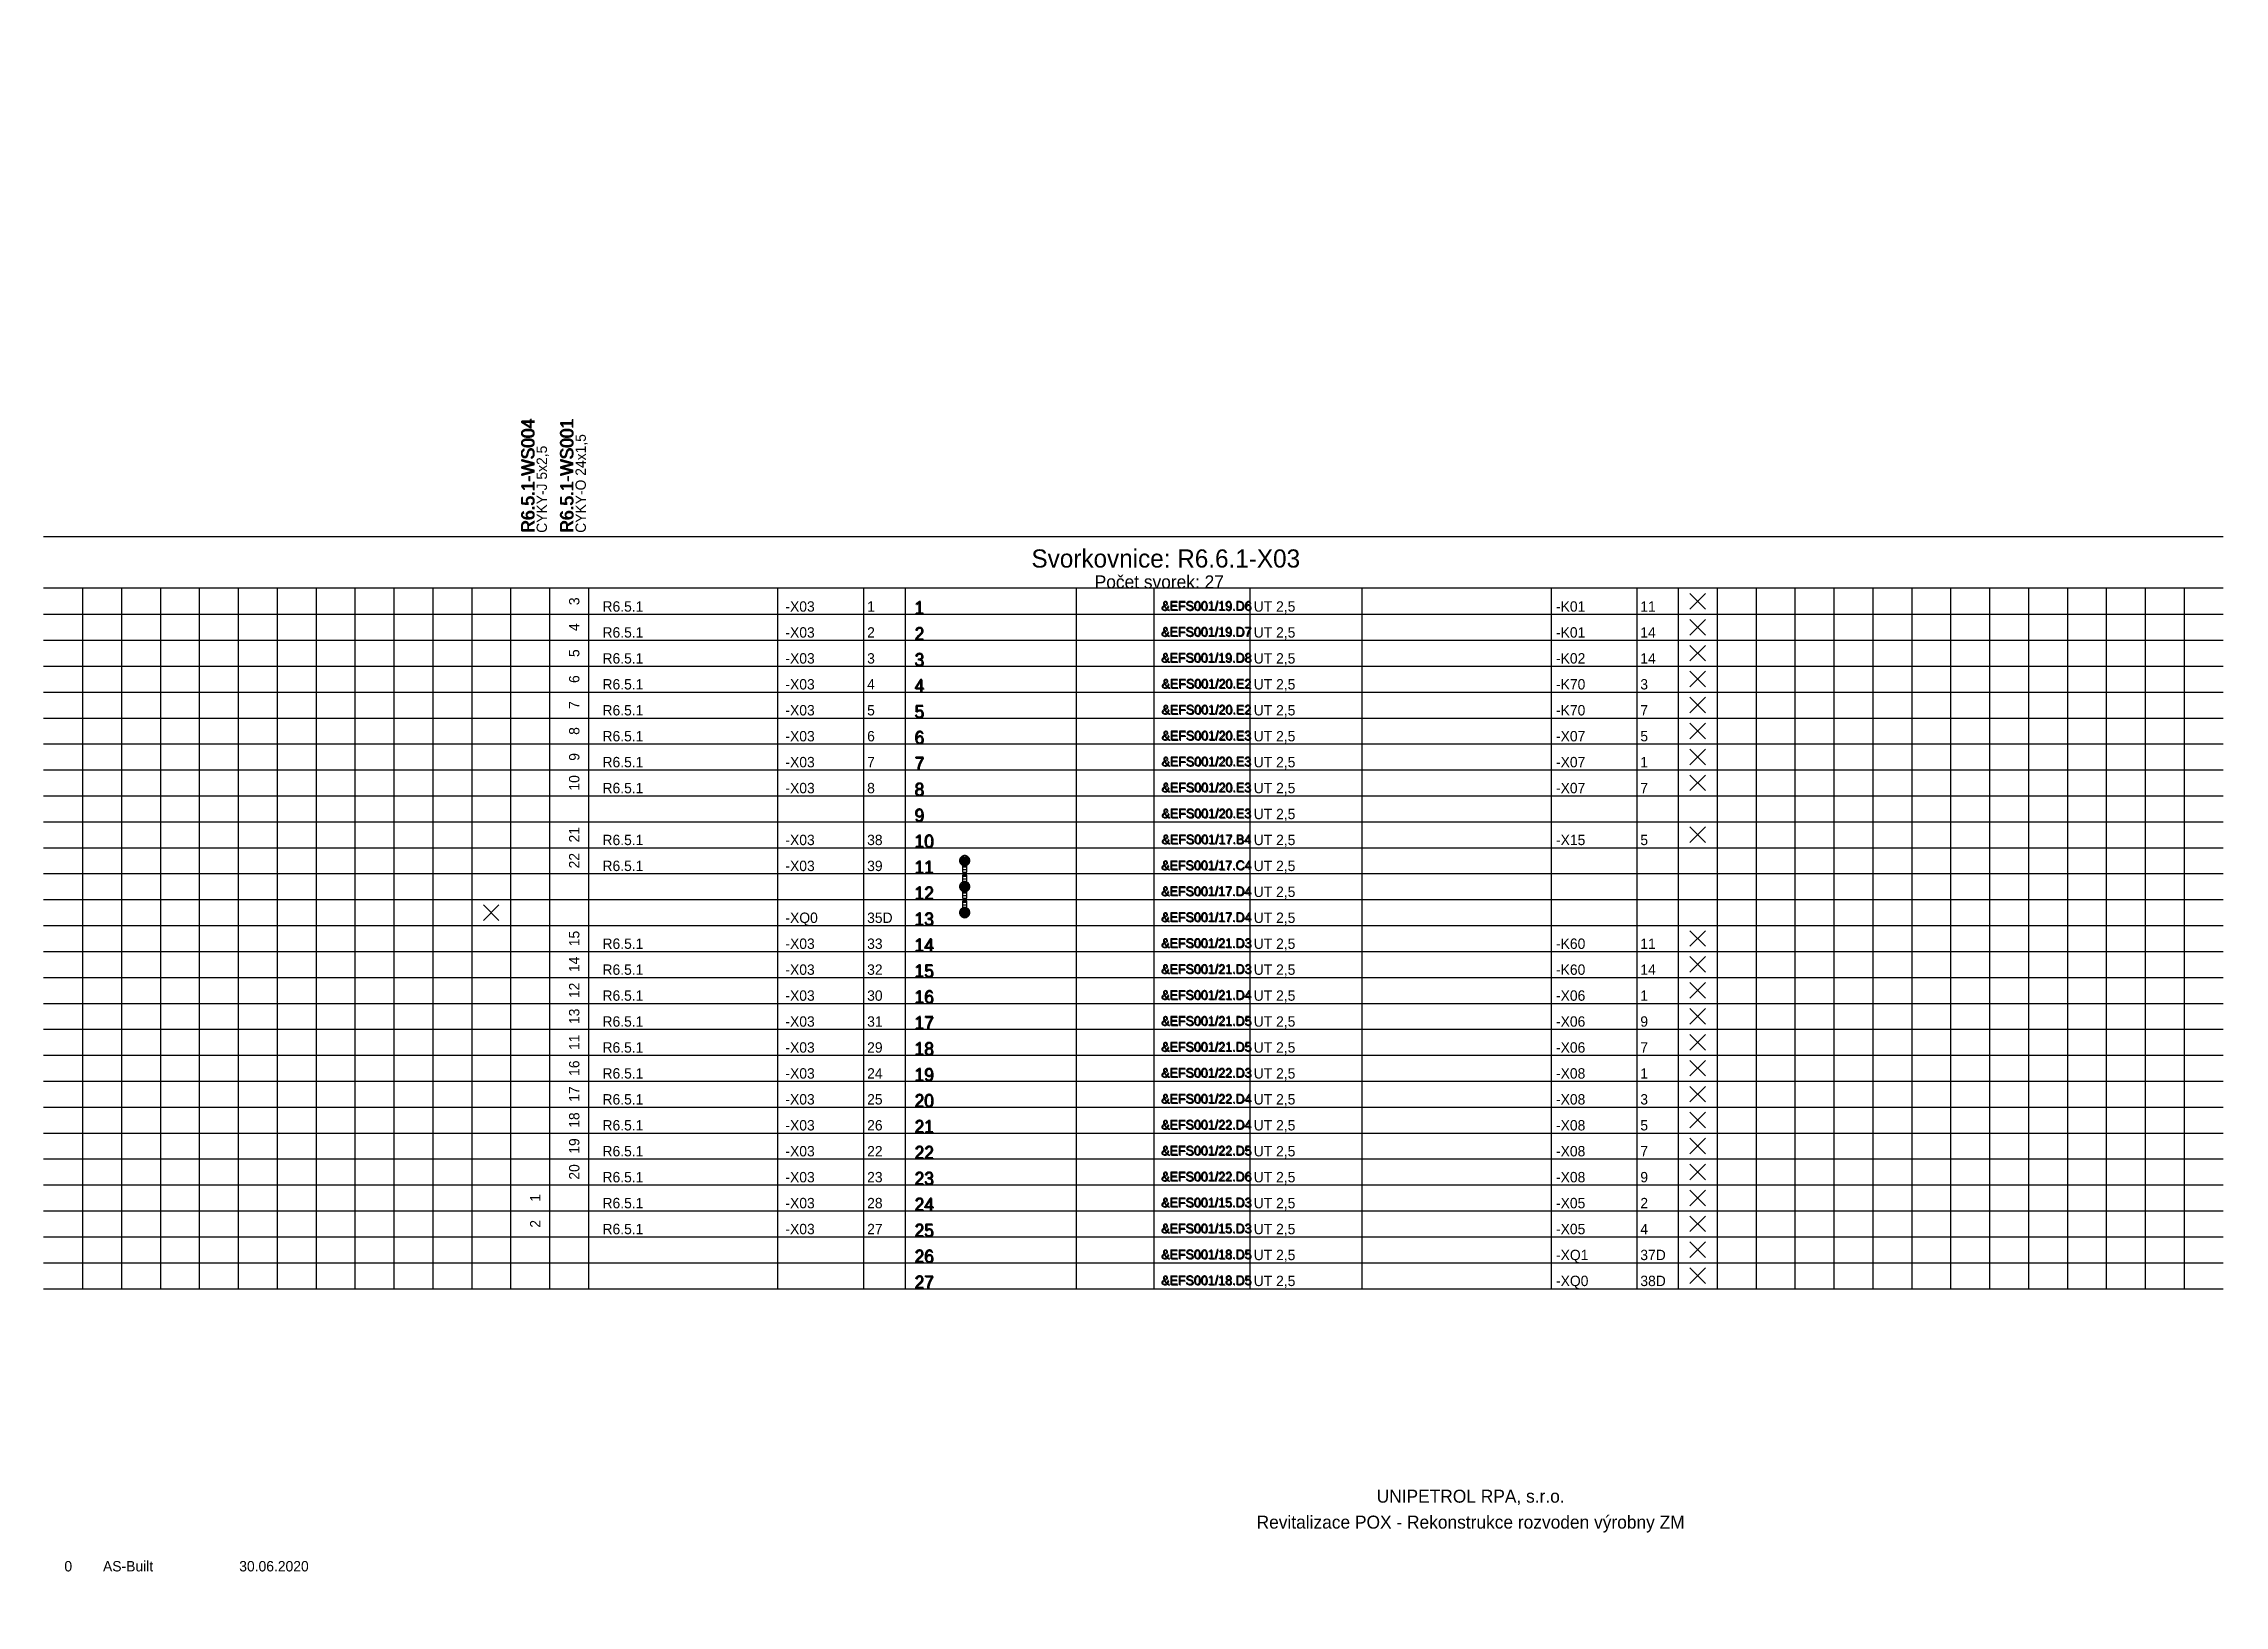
# Model space of a CAD drawing. Extents: x 0 to 420, y -1 to 300.
import ezdxf
from ezdxf.enums import TextEntityAlignment as Align

# ---------------------------------------------------------------- set-up
doc = ezdxf.new("R2010")
doc.units = 0
doc.header["$MEASUREMENT"] = 0
doc.linetypes.add('LTY1', pattern=[0])
for name, color, linetype in [('PEN1', 7, 'LTY1'), ('PEN2', 7, 'LTY1'), ('PEN4', 7, 'LTY1'), ('PEN5', 7, 'LTY1'), ('SYMBOL', 7, 'LTY1')]:
    doc.layers.add(name, color=color, linetype=linetype)
doc.styles.add('NORMSCHRIFT', font='normwin')

# ---------------------------------------------------------------- blocks, each defined once
blk = doc.blocks.new('_SS-BLOK-S')
at = {"layer": 'PEN5', "linetype": 'LTY1'}
for p, q in [((0, -5), (420, -5)), ((420, -15), (0, -15))]:
    blk.add_line(p, q, dxfattribs=at)
at = {"layer": 'PEN1', "style": 'NORMSCHRIFT', "flags": 8}
for tag in ['CODE_1', 'CODE_2', 'CODE_3', 'CODE_4']:
    blk.add_attdef(tag, text='', height=3.5, dxfattribs=at).set_placement((216.25, -11), align=Align.CENTER)
at = {"layer": 'PEN2', "style": 'NORMSCHRIFT', "flags": 8}
blk.add_attdef('CODE_307', text='', height=2.5, dxfattribs=at).set_placement((215, -15), align=Align.CENTER)
at = {"layer": 'PEN4', "style": 'NORMSCHRIFT', "flags": 9}
for tag in ['CODE_558', 'CODE_91']:
    blk.add_attdef(tag, (0, 0), '', height=3.5, dxfattribs=at)
blk = doc.blocks.new('_SS-VETA-S')
at = {"layer": 'PEN1', "linetype": 'LTY1'}
for p, q in [((7.5, 5), (7.5, 0)), ((15, 5), (15, 0)), ((22.5, 5), (22.5, 0)), ((30, 5), (30, 0)), ((37.5, 5), (37.5, 0)), ((45, 5), (45, 0)), ((52.5, 5), (52.5, 0)), ((60, 5), (60, 0)), ((67.5, 5), (67.5, 0)), ((75, 5), (75, 0)), ((82.5, 5), (82.5, 0)), ((90, 5), (90, 0)), ((97.5, 5), (97.5, 0)), ((141.5, 0), (141.5, 5)), ((158, 5), (158, 0)), ((199, 5), (199, 0)), ((214, 0), (214, 5)), ((232.5, 0), (232.5, 5)), ((290.5, 5), (290.5, 0)), ((307, 5), (307, 0)), ((322.5, 5), (322.5, 0)), ((330, 5), (330, 0)), ((337.5, 5), (337.5, 0)), ((345, 5), (345, 0)), ((352.5, 5), (352.5, 0)), ((360, 5), (360, 0)), ((367.5, 5), (367.5, 0)), ((375, 5), (375, 0)), ((382.5, 5), (382.5, 0)), ((390, 5), (390, 0)), ((390, 5), (390, 0)), ((397.5, 5), (397.5, 0)), ((405, 5), (405, 0)), ((412.5, 5), (412.5, 0)), ((0, 0), (420, 0))]:
    blk.add_line(p, q, dxfattribs=at)
at = {"layer": 'PEN5', "linetype": 'LTY1'}
for p, q in [((105, 5), (105, 0)), ((166, 5), (166, 0)), ((254, 5), (254, 0)), ((315, 5), (315, 0))]:
    blk.add_line(p, q, dxfattribs=at)
at = {"layer": 'PEN2', "style": 'NORMSCHRIFT', "flags": 8}
blk.add_attdef('CODE_21', (167.95, -0.1), '', height=2.5, dxfattribs=at)
at = {"layer": 'PEN4', "style": 'NORMSCHRIFT'}
for tag, p, height, flags in [('CODE_63', (0, 0), 3.5, 9), ('CODE_91', (0, 0), 3.5, 9), ('CODE_781', (0, 0), 3.5, 9), ('CODE_782', (0, 0), 3.5, 9), ('CODE_10003', (107.7, 0.5), 2, 8), ('CODE_10001', (107.7, 0.5), 2, 8), ('CODE_10002', (107.7, 0.5), 2, 8), ('CODE_10004', (142.95, 0.5), 2, 8), ('CODE_10021', (158.7, 0.5), 2, 8), ('CODE_41', (233.2, 0.5), 2, 8), ('CODE_11003', (255.95, 0.5), 2, 8), ('CODE_11001', (255.95, 0.5), 2, 8), ('CODE_11002', (255.95, 0.5), 2, 8), ('CODE_11004', (291.45, 0.5), 2, 8), ('CODE_11021', (307.7, 0.5), 2, 8)]:
    blk.add_attdef(tag, p, '', height=height, dxfattribs=dict(at, flags=flags))
at = {"layer": 'PEN4', "style": 'NORMSCHRIFT', "flags": 8}
blk.add_attdef('CODE_45', text='', height=2, dxfattribs=at).set_placement((198.1, 0.4), align=Align.RIGHT)
blk.add_attdef('CODE_10', text='', height=1.8, dxfattribs=at).set_placement((224.2, 0.6), align=Align.CENTER)
blk = doc.blocks.new('_SS-MUST3-S')
at = {"layer": 'PEN1', "linetype": 'LTY1'}
for p, q in [((-0.975, 0.075), (-1, 0)), ((-1, 0), (-0.975, -0.075)), ((-1, 0), (1, 0)), ((-0.95, 0.25), (-0.975, 0.15)), ((-0.975, 0.15), (-0.975, 0.075)), ((-0.925, 0.325), (-0.95, 0.25)), ((-0.95, 0.25), (0.95, 0.25)), ((-0.9, 0.4), (-0.925, 0.325)), ((-0.85, 0.5), (-0.9, 0.4)), ((-0.8, 0.55), (-0.85, 0.5)), ((-0.85, 0.5), (0.85, 0.5)), ((-0.75, 0.625), (-0.8, 0.55)), ((-0.7, 0.7), (-0.75, 0.625)), ((-0.625, 0.75), (-0.7, 0.7)), ((-0.55, 0.8), (-0.625, 0.75)), ((-0.625, 0.75), (0.625, 0.75)), ((-0.5, 0.85), (-0.55, 0.8)), ((-0.4, 0.9), (-0.5, 0.85)), ((-0.325, 0.925), (-0.4, 0.9)), ((-0.4, 0), (-0.4, -2.2)), ((0.4, 0), (-0.4, 0)), ((-0.25, 0.95), (-0.325, 0.925)), ((-0.15, 0.975), (-0.25, 0.95)), ((-0.075, 0.975), (-0.15, 0.975)), ((0, 1), (-0.075, 0.975)), ((0.075, 0.975), (0, 1)), ((0.15, 0.975), (0.075, 0.975)), ((0.25, 0.95), (0.15, 0.975)), ((0.325, 0.925), (0.25, 0.95)), ((0.4, 0.9), (0.325, 0.925)), ((0.5, 0.85), (0.4, 0.9)), ((0.4, -2.2), (0.4, 0)), ((0.55, 0.8), (0.5, 0.85)), ((0.625, 0.75), (0.55, 0.8)), ((0.7, 0.7), (0.625, 0.75)), ((0.75, 0.625), (0.7, 0.7)), ((0.8, 0.55), (0.75, 0.625)), ((0.85, 0.5), (0.8, 0.55)), ((0.9, 0.4), (0.85, 0.5)), ((0.925, 0.325), (0.9, 0.4)), ((0.95, 0.25), (0.925, 0.325)), ((0.975, 0.15), (0.95, 0.25)), ((0.975, 0.075), (0.975, 0.15)), ((1, 0), (0.975, 0.075)), ((0.975, -0.075), (1, 0)), ((-0.975, -0.075), (-0.975, -0.15)), ((-0.975, -0.15), (-0.95, -0.25)), ((-0.95, -0.25), (-0.925, -0.325)), ((-0.95, -0.25), (0.95, -0.25)), ((-0.925, -0.325), (-0.9, -0.4)), ((-0.9, -0.4), (-0.85, -0.5)), ((-0.85, -0.5), (-0.8, -0.55)), ((-0.85, -0.5), (0.85, -0.5)), ((-0.8, -0.55), (-0.75, -0.625)), ((-0.75, -0.625), (-0.7, -0.7)), ((-0.7, -0.7), (-0.625, -0.75)), ((-0.625, -0.75), (-0.55, -0.8)), ((-0.625, -0.75), (0.625, -0.75)), ((-0.55, -0.8), (-0.5, -0.85)), ((-0.5, -0.85), (-0.4, -0.9)), ((-0.4, -0.2), (0.4, -0.2)), ((-0.4, -0.7), (0.4, -0.7)), ((-0.4, -0.9), (-0.325, -0.925)), ((-0.4, -1.2), (0.4, -1.2)), ((-0.4, -1.7), (0.4, -1.7)), ((-0.4, -2.2), (0.4, -2.2)), ((-0.4, -2.2), (0.4, -2.2)), ((-0.325, -0.925), (-0.25, -0.95)), ((-0.25, -0.95), (-0.15, -0.975)), ((-0.15, -0.975), (-0.075, -0.975)), ((-0.075, -0.975), (0, -1)), ((0, -1), (0.075, -0.975)), ((0.075, -0.975), (0.15, -0.975)), ((0.15, -0.975), (0.25, -0.95)), ((0.25, -0.95), (0.325, -0.925)), ((0.325, -0.925), (0.4, -0.9)), ((0.4, -0.9), (0.5, -0.85)), ((0.5, -0.85), (0.55, -0.8)), ((0.55, -0.8), (0.625, -0.75)), ((0.625, -0.75), (0.7, -0.7)), ((0.7, -0.7), (0.75, -0.625)), ((0.75, -0.625), (0.8, -0.55)), ((0.8, -0.55), (0.85, -0.5)), ((0.85, -0.5), (0.9, -0.4)), ((0.9, -0.4), (0.925, -0.325)), ((0.925, -0.325), (0.95, -0.25)), ((0.95, -0.25), (0.975, -0.15)), ((0.975, -0.15), (0.975, -0.075))]:
    blk.add_line(p, q, dxfattribs=at)
blk = doc.blocks.new('_SS-MUST1-S')
at = {"layer": 'PEN1', "linetype": 'LTY1'}
for p, q in [((-0.975, 0.075), (-1, 0)), ((-1, 0), (-0.975, -0.075)), ((-1, 0), (1, 0)), ((-0.95, 0.25), (-0.975, 0.15)), ((-0.975, 0.15), (-0.975, 0.075)), ((-0.925, 0.325), (-0.95, 0.25)), ((-0.95, 0.25), (0.95, 0.25)), ((-0.9, 0.4), (-0.925, 0.325)), ((-0.85, 0.5), (-0.9, 0.4)), ((-0.8, 0.55), (-0.85, 0.5)), ((-0.85, 0.5), (0.85, 0.5)), ((-0.75, 0.625), (-0.8, 0.55)), ((-0.7, 0.7), (-0.75, 0.625)), ((-0.625, 0.75), (-0.7, 0.7)), ((-0.55, 0.8), (-0.625, 0.75)), ((-0.625, 0.75), (0.625, 0.75)), ((-0.5, 0.85), (-0.55, 0.8)), ((-0.4, 0.9), (-0.5, 0.85)), ((-0.4, 2.2), (-0.4, 0)), ((0.4, 2.2), (-0.4, 2.2)), ((-0.4, 2), (0.4, 2)), ((-0.4, 1.5), (0.4, 1.5)), ((-0.4, 1), (0.4, 1)), ((-0.325, 0.925), (-0.4, 0.9)), ((-0.4, 0.5), (0.4, 0.5)), ((-0.4, 0), (0.4, 0)), ((-0.4, 0), (0.4, 0)), ((-0.25, 0.95), (-0.325, 0.925)), ((-0.15, 0.975), (-0.25, 0.95)), ((-0.075, 0.975), (-0.15, 0.975)), ((0, 1), (-0.075, 0.975)), ((0.075, 0.975), (0, 1)), ((0.15, 0.975), (0.075, 0.975)), ((0.25, 0.95), (0.15, 0.975)), ((0.325, 0.925), (0.25, 0.95)), ((0.4, 0.9), (0.325, 0.925)), ((0.4, 0), (0.4, 2.2)), ((0.5, 0.85), (0.4, 0.9)), ((0.55, 0.8), (0.5, 0.85)), ((0.625, 0.75), (0.55, 0.8)), ((0.7, 0.7), (0.625, 0.75)), ((0.75, 0.625), (0.7, 0.7)), ((0.8, 0.55), (0.75, 0.625)), ((0.85, 0.5), (0.8, 0.55)), ((0.9, 0.4), (0.85, 0.5)), ((0.925, 0.325), (0.9, 0.4)), ((0.95, 0.25), (0.925, 0.325)), ((0.975, 0.15), (0.95, 0.25)), ((0.975, 0.075), (0.975, 0.15)), ((1, 0), (0.975, 0.075)), ((0.975, -0.075), (1, 0)), ((-0.975, -0.075), (-0.975, -0.15)), ((-0.975, -0.15), (-0.95, -0.25)), ((-0.95, -0.25), (-0.925, -0.325)), ((-0.95, -0.25), (0.95, -0.25)), ((-0.925, -0.325), (-0.9, -0.4)), ((-0.9, -0.4), (-0.85, -0.5)), ((-0.85, -0.5), (-0.8, -0.55)), ((-0.85, -0.5), (0.85, -0.5)), ((-0.8, -0.55), (-0.75, -0.625)), ((-0.75, -0.625), (-0.7, -0.7)), ((-0.7, -0.7), (-0.625, -0.75)), ((-0.625, -0.75), (-0.55, -0.8)), ((-0.625, -0.75), (0.625, -0.75)), ((-0.55, -0.8), (-0.5, -0.85)), ((-0.5, -0.85), (-0.4, -0.9)), ((-0.4, -0.9), (-0.325, -0.925)), ((-0.325, -0.925), (-0.25, -0.95)), ((-0.25, -0.95), (-0.15, -0.975)), ((-0.15, -0.975), (-0.075, -0.975)), ((-0.075, -0.975), (0, -1)), ((0, -1), (0.075, -0.975)), ((0.075, -0.975), (0.15, -0.975)), ((0.15, -0.975), (0.25, -0.95)), ((0.25, -0.95), (0.325, -0.925)), ((0.325, -0.925), (0.4, -0.9)), ((0.4, -0.9), (0.5, -0.85)), ((0.5, -0.85), (0.55, -0.8)), ((0.55, -0.8), (0.625, -0.75)), ((0.625, -0.75), (0.7, -0.7)), ((0.7, -0.7), (0.75, -0.625)), ((0.75, -0.625), (0.8, -0.55)), ((0.8, -0.55), (0.85, -0.5)), ((0.85, -0.5), (0.9, -0.4)), ((0.9, -0.4), (0.925, -0.325)), ((0.925, -0.325), (0.95, -0.25)), ((0.95, -0.25), (0.975, -0.15)), ((0.975, -0.15), (0.975, -0.075))]:
    blk.add_line(p, q, dxfattribs=at)
blk = doc.blocks.new('_SS-OZN-S')
at = {"layer": 'PEN4', "style": 'NORMSCHRIFT', "flags": 8}
blk.add_attdef('CODE_362', text='', height=2, rotation=90, dxfattribs=at).set_placement((-0.5, 2.5), align=Align.CENTER)
blk = doc.blocks.new('_SS-NEOZN-S')
at = {"layer": 'PEN2', "linetype": 'LTY1'}
for p, q in [((-4, 1), (-1, 4)), ((-4, 4), (-1, 1))]:
    blk.add_line(p, q, dxfattribs=at)
blk = doc.blocks.new('_SS-KAB-S')
at = {"layer": 'PEN2', "style": 'NORMSCHRIFT', "flags": 8}
blk.add_attdef('CODE_365', (-2.9, -9.35), '', height=2.5, rotation=90, dxfattribs=at)
at = {"layer": 'PEN4', "style": 'NORMSCHRIFT', "flags": 8}
blk.add_attdef('CODE_1003', (-0.5, -9.3), '', height=2, rotation=90, dxfattribs=at)
at = {"layer": 'PEN4', "style": 'NORMSCHRIFT', "flags": 9}
for tag in ['CODE_367', 'CODE_372', 'CODE_373']:
    blk.add_attdef(tag, (0, 0), '', height=3.5, dxfattribs=at)
blk = doc.blocks.new('_9-REV')
at = {"layer": 'PEN4', "style": 'NORMSCHRIFT', "flags": 8}
blk.add_attdef('CODE_12778', text='', height=2, dxfattribs=at).set_placement((-0.25, 0.5), align=Align.CENTER)
at = {"layer": 'PEN4', "style": 'NORMSCHRIFT'}
for tag, p, height, flags in [('CODE_5902', (0, 0), 3.5, 9), ('CODE_12783', (6.45, 0.5), 2, 8), ('CODE_12782', (32.7, 0.5), 2, 8)]:
    blk.add_attdef(tag, p, '', height=height, dxfattribs=dict(at, flags=flags))

msp = doc.modelspace()

# ---------------------------------------------------------------- block references
at = {"layer": 'SYMBOL'}
for name, p, values in [('_SS-KAB-S', (97.5, 215), {'CODE_365': 'R6.5.1-WS004', 'CODE_1003': 'CYKY-J 5x2,5'}), ('_SS-KAB-S', (105, 215), {'CODE_365': 'R6.5.1-WS001', 'CODE_1003': 'CYKY-O 24x1,5'}), ('_SS-VETA-S', (0, 190), {'CODE_21': '1', 'CODE_10': '&EFS001/19.D6', 'CODE_10004': '-X03', 'CODE_10021': '1', 'CODE_11004': '-K01', 'CODE_11021': '11', 'CODE_41': 'UT 2,5'}), ('_SS-VETA-S', (0, 185), {'CODE_21': '2', 'CODE_10': '&EFS001/19.D7', 'CODE_10004': '-X03', 'CODE_10021': '2', 'CODE_11004': '-K01', 'CODE_11021': '14', 'CODE_41': 'UT 2,5'}), ('_SS-OZN-S', (103.75, 190), {'CODE_362': '3'}), ('_SS-VETA-S', (0, 180), {'CODE_21': '3', 'CODE_10': '&EFS001/19.D8', 'CODE_10004': '-X03', 'CODE_10021': '3', 'CODE_11004': '-K02', 'CODE_11021': '14', 'CODE_41': 'UT 2,5'}), ('_SS-OZN-S', (103.75, 185), {'CODE_362': '4'}), ('_SS-OZN-S', (103.75, 180), {'CODE_362': '5'}), ('_SS-VETA-S', (0, 175), {'CODE_21': '4', 'CODE_10': '&EFS001/20.E2', 'CODE_10004': '-X03', 'CODE_10021': '4', 'CODE_11004': '-K70', 'CODE_11021': '3', 'CODE_41': 'UT 2,5'}), ('_SS-OZN-S', (103.75, 175), {'CODE_362': '6'}), ('_SS-VETA-S', (0, 170), {'CODE_21': '5', 'CODE_10': '&EFS001/20.E2', 'CODE_10004': '-X03', 'CODE_10021': '5', 'CODE_11004': '-K70', 'CODE_11021': '7', 'CODE_41': 'UT 2,5'}), ('_SS-OZN-S', (103.75, 170), {'CODE_362': '7'}), ('_SS-VETA-S', (0, 165), {'CODE_21': '6', 'CODE_10': '&EFS001/20.E3', 'CODE_10004': '-X03', 'CODE_10021': '6', 'CODE_11004': '-X07', 'CODE_11021': '5', 'CODE_41': 'UT 2,5'}), ('_SS-OZN-S', (103.75, 165), {'CODE_362': '8'}), ('_SS-VETA-S', (0, 160), {'CODE_21': '7', 'CODE_10': '&EFS001/20.E3', 'CODE_10004': '-X03', 'CODE_10021': '7', 'CODE_11004': '-X07', 'CODE_11021': '1', 'CODE_41': 'UT 2,5'}), ('_SS-VETA-S', (0, 155), {'CODE_21': '8', 'CODE_10': '&EFS001/20.E3', 'CODE_10004': '-X03', 'CODE_10021': '8', 'CODE_11004': '-X07', 'CODE_11021': '7', 'CODE_41': 'UT 2,5'}), ('_SS-OZN-S', (103.75, 160), {'CODE_362': '9'}), ('_SS-OZN-S', (103.75, 155), {'CODE_362': '10'}), ('_SS-VETA-S', (0, 150), {'CODE_21': '9', 'CODE_10': '&EFS001/20.E3', 'CODE_41': 'UT 2,5'}), ('_SS-VETA-S', (0, 145), {'CODE_21': '10', 'CODE_10': '&EFS001/17.B4', 'CODE_10004': '-X03', 'CODE_10021': '38', 'CODE_11004': '-X15', 'CODE_11021': '5', 'CODE_41': 'UT 2,5'}), ('_SS-OZN-S', (103.75, 145), {'CODE_362': '21'}), ('_SS-VETA-S', (0, 140), {'CODE_21': '11', 'CODE_10': '&EFS001/17.C4', 'CODE_10004': '-X03', 'CODE_10021': '39', 'CODE_41': 'UT 2,5'}), ('_SS-OZN-S', (103.75, 140), {'CODE_362': '22'}), ('_SS-VETA-S', (0, 135), {'CODE_21': '12', 'CODE_10': '&EFS001/17.D4', 'CODE_41': 'UT 2,5'}), ('_SS-VETA-S', (0, 130), {'CODE_21': '13', 'CODE_10': '&EFS001/17.D4', 'CODE_10004': '-XQ0', 'CODE_10021': '35D', 'CODE_41': 'UT 2,5'}), ('_SS-VETA-S', (0, 125), {'CODE_21': '14', 'CODE_10': '&EFS001/21.D3', 'CODE_10004': '-X03', 'CODE_10021': '33', 'CODE_11004': '-K60', 'CODE_11021': '11', 'CODE_41': 'UT 2,5'}), ('_SS-OZN-S', (103.75, 125), {'CODE_362': '15'}), ('_SS-VETA-S', (0, 120), {'CODE_21': '15', 'CODE_10': '&EFS001/21.D3', 'CODE_10004': '-X03', 'CODE_10021': '32', 'CODE_11004': '-K60', 'CODE_11021': '14', 'CODE_41': 'UT 2,5'}), ('_SS-OZN-S', (103.75, 120), {'CODE_362': '14'}), ('_SS-VETA-S', (0, 115), {'CODE_21': '16', 'CODE_10': '&EFS001/21.D4', 'CODE_10004': '-X03', 'CODE_10021': '30', 'CODE_11004': '-X06', 'CODE_11021': '1', 'CODE_41': 'UT 2,5'}), ('_SS-OZN-S', (103.75, 115), {'CODE_362': '12'}), ('_SS-VETA-S', (0, 110), {'CODE_21': '17', 'CODE_10': '&EFS001/21.D5', 'CODE_10004': '-X03', 'CODE_10021': '31', 'CODE_11004': '-X06', 'CODE_11021': '9', 'CODE_41': 'UT 2,5'}), ('_SS-OZN-S', (103.75, 110), {'CODE_362': '13'}), ('_SS-VETA-S', (0, 105), {'CODE_21': '18', 'CODE_10': '&EFS001/21.D5', 'CODE_10004': '-X03', 'CODE_10021': '29', 'CODE_11004': '-X06', 'CODE_11021': '7', 'CODE_41': 'UT 2,5'}), ('_SS-OZN-S', (103.75, 105), {'CODE_362': '11'}), ('_SS-VETA-S', (0, 100), {'CODE_21': '19', 'CODE_10': '&EFS001/22.D3', 'CODE_10004': '-X03', 'CODE_10021': '24', 'CODE_11004': '-X08', 'CODE_11021': '1', 'CODE_41': 'UT 2,5'}), ('_SS-OZN-S', (103.75, 100), {'CODE_362': '16'}), ('_SS-VETA-S', (0, 95), {'CODE_21': '20', 'CODE_10': '&EFS001/22.D4', 'CODE_10004': '-X03', 'CODE_10021': '25', 'CODE_11004': '-X08', 'CODE_11021': '3', 'CODE_41': 'UT 2,5'}), ('_SS-OZN-S', (103.75, 95), {'CODE_362': '17'}), ('_SS-VETA-S', (0, 90), {'CODE_21': '21', 'CODE_10': '&EFS001/22.D4', 'CODE_10004': '-X03', 'CODE_10021': '26', 'CODE_11004': '-X08', 'CODE_11021': '5', 'CODE_41': 'UT 2,5'}), ('_SS-OZN-S', (103.75, 90), {'CODE_362': '18'}), ('_SS-VETA-S', (0, 85), {'CODE_21': '22', 'CODE_10': '&EFS001/22.D5', 'CODE_10004': '-X03', 'CODE_10021': '22', 'CODE_11004': '-X08', 'CODE_11021': '7', 'CODE_41': 'UT 2,5'}), ('_SS-OZN-S', (103.75, 85), {'CODE_362': '19'}), ('_SS-VETA-S', (0, 80), {'CODE_21': '23', 'CODE_10': '&EFS001/22.D6', 'CODE_10004': '-X03', 'CODE_10021': '23', 'CODE_11004': '-X08', 'CODE_11021': '9', 'CODE_41': 'UT 2,5'}), ('_SS-VETA-S', (0, 75), {'CODE_21': '24', 'CODE_10': '&EFS001/15.D3', 'CODE_10004': '-X03', 'CODE_10021': '28', 'CODE_11004': '-X05', 'CODE_11021': '2', 'CODE_41': 'UT 2,5'}), ('_SS-OZN-S', (103.75, 80), {'CODE_362': '20'}), ('_SS-OZN-S', (96.25, 75), {'CODE_362': '1'}), ('_SS-VETA-S', (0, 70), {'CODE_21': '25', 'CODE_10': '&EFS001/15.D3', 'CODE_10004': '-X03', 'CODE_10021': '27', 'CODE_11004': '-X05', 'CODE_11021': '4', 'CODE_41': 'UT 2,5'}), ('_SS-OZN-S', (96.25, 70), {'CODE_362': '2'}), ('_SS-VETA-S', (0, 65), {'CODE_21': '26', 'CODE_10': '&EFS001/18.D5', 'CODE_11004': '-XQ1', 'CODE_11021': '37D', 'CODE_41': 'UT 2,5'}), ('_SS-VETA-S', (0, 60), {'CODE_21': '27', 'CODE_10': '&EFS001/18.D5', 'CODE_11004': '-XQ0', 'CODE_11021': '38D', 'CODE_41': 'UT 2,5'}), ('_9-REV', (5, 5), {'CODE_12778': '0', 'CODE_12783': 'AS-Built', 'CODE_12782': '30.06.2020'})]:
    msp.add_blockref(name, p, dxfattribs=at).add_auto_attribs(values)
for name, p in [('_SS-BLOK-S', (0, 210)), ('_SS-NEOZN-S', (321.25, 190)), ('_SS-NEOZN-S', (321.25, 185)), ('_SS-NEOZN-S', (321.25, 180)), ('_SS-NEOZN-S', (321.25, 175)), ('_SS-NEOZN-S', (321.25, 170)), ('_SS-NEOZN-S', (321.25, 165)), ('_SS-NEOZN-S', (321.25, 160)), ('_SS-NEOZN-S', (321.25, 155)), ('_SS-NEOZN-S', (321.25, 145)), ('_SS-MUST3-S', (177.5, 142.5)), ('_SS-MUST1-S', (177.5, 137.5)), ('_SS-MUST3-S', (177.5, 137.5)), ('_SS-MUST1-S', (177.5, 132.5)), ('_SS-NEOZN-S', (88.75, 130)), ('_SS-NEOZN-S', (321.25, 125)), ('_SS-NEOZN-S', (321.25, 120)), ('_SS-NEOZN-S', (321.25, 115)), ('_SS-NEOZN-S', (321.25, 110)), ('_SS-NEOZN-S', (321.25, 105)), ('_SS-NEOZN-S', (321.25, 100)), ('_SS-NEOZN-S', (321.25, 95)), ('_SS-NEOZN-S', (321.25, 90)), ('_SS-NEOZN-S', (321.25, 85)), ('_SS-NEOZN-S', (321.25, 80)), ('_SS-NEOZN-S', (321.25, 75)), ('_SS-NEOZN-S', (321.25, 70)), ('_SS-NEOZN-S', (321.25, 65)), ('_SS-NEOZN-S', (321.25, 60))]:
    msp.add_blockref(name, p, dxfattribs=at)

# ---------------------------------------------------------------- texts
at = {"layer": 'PEN1', "style": 'NORMSCHRIFT'}
msp.add_text('Svorkovnice: R6.6.1-X03', height=3.5, dxfattribs=at).set_placement((216.25, 199), align=Align.CENTER)
at = {"layer": 'PEN2', "style": 'NORMSCHRIFT'}
for s, p in [('R6.5.1-WS004', (94.5, 205.75)), ('R6.5.1-WS004', (94.6, 205.85)), ('R6.5.1-WS001', (102, 205.75)), ('R6.5.1-WS001', (102.1, 205.85))]:
    msp.add_text(s, height=2.5, rotation=90, dxfattribs=at).set_placement(p)
for s, p in [('Počet svorek: 27', (215, 195)), ('UNIPETROL RPA, s.r.o.', (275, 18.75)), ('Revitalizace POX - Rekonstrukce rozvoden výrobny ZM', (275, 13.75))]:
    msp.add_text(s, height=2.5, dxfattribs=at).set_placement(p, align=Align.CENTER)
for s, p in [('1', (167.75, 190)), ('1', (167.85, 190.1)), ('2', (167.75, 185)), ('2', (167.85, 185.1)), ('3', (167.75, 180)), ('3', (167.85, 180.1)), ('4', (167.75, 175)), ('4', (167.85, 175.1)), ('5', (167.75, 170)), ('5', (167.85, 170.1)), ('6', (167.75, 165)), ('6', (167.85, 165.1)), ('7', (167.75, 160)), ('7', (167.85, 160.1)), ('8', (167.75, 155)), ('8', (167.85, 155.1)), ('9', (167.75, 150)), ('9', (167.85, 150.1)), ('10', (167.75, 145)), ('10', (167.85, 145.1)), ('11', (167.75, 140)), ('11', (167.85, 140.1)), ('12', (167.75, 135)), ('12', (167.85, 135.1)), ('13', (167.75, 130)), ('13', (167.85, 130.1)), ('14', (167.75, 125)), ('14', (167.85, 125.1)), ('15', (167.75, 120)), ('15', (167.85, 120.1)), ('16', (167.75, 115)), ('16', (167.85, 115.1)), ('17', (167.75, 110)), ('17', (167.85, 110.1)), ('18', (167.75, 105)), ('18', (167.85, 105.1)), ('19', (167.75, 100)), ('19', (167.85, 100.1)), ('20', (167.75, 95)), ('20', (167.85, 95.1)), ('21', (167.75, 90)), ('21', (167.85, 90.1)), ('22', (167.75, 85)), ('22', (167.85, 85.1)), ('23', (167.75, 80)), ('23', (167.85, 80.1)), ('24', (167.75, 75)), ('24', (167.85, 75.1)), ('25', (167.75, 70)), ('25', (167.85, 70.1)), ('26', (167.75, 65)), ('26', (167.85, 65.1)), ('27', (167.75, 60)), ('27', (167.85, 60.1))]:
    msp.add_text(s, height=2.5, dxfattribs=at).set_placement(p)
at = {"layer": 'PEN4', "style": 'NORMSCHRIFT'}
for p in [(107.7, 190.5), (107.7, 185.5), (107.7, 180.5), (107.7, 175.5), (107.7, 170.5), (107.7, 165.5), (107.7, 160.5), (107.7, 155.5), (107.7, 145.5), (107.7, 140.5), (107.7, 125.5), (107.7, 120.5), (107.7, 115.5), (107.7, 110.5), (107.7, 105.5), (107.7, 100.5), (107.7, 95.5), (107.7, 90.5), (107.7, 85.5), (107.7, 80.5), (107.7, 75.5), (107.7, 70.5)]:
    msp.add_text('R6.5.1', height=2, dxfattribs=at).set_placement(p)
for s, p in [('&EFS001/19.D6', (224, 190.7)), ('&EFS001/19.D6', (224.1, 190.8)), ('&EFS001/19.D7', (224, 185.7)), ('&EFS001/19.D7', (224.1, 185.8)), ('&EFS001/19.D8', (224, 180.7)), ('&EFS001/19.D8', (224.1, 180.8)), ('&EFS001/20.E2', (224, 175.7)), ('&EFS001/20.E2', (224.1, 175.8)), ('&EFS001/20.E2', (224, 170.7)), ('&EFS001/20.E2', (224.1, 170.8)), ('&EFS001/20.E3', (224, 165.7)), ('&EFS001/20.E3', (224.1, 165.8)), ('&EFS001/20.E3', (224, 160.7)), ('&EFS001/20.E3', (224.1, 160.8)), ('&EFS001/20.E3', (224, 155.7)), ('&EFS001/20.E3', (224.1, 155.8)), ('&EFS001/20.E3', (224, 150.7)), ('&EFS001/20.E3', (224.1, 150.8)), ('&EFS001/17.B4', (224, 145.7)), ('&EFS001/17.B4', (224.1, 145.8)), ('&EFS001/17.C4', (224, 140.7)), ('&EFS001/17.C4', (224.1, 140.8)), ('&EFS001/17.D4', (224, 135.7)), ('&EFS001/17.D4', (224.1, 135.8)), ('&EFS001/17.D4', (224, 130.7)), ('&EFS001/17.D4', (224.1, 130.8)), ('&EFS001/21.D3', (224, 125.7)), ('&EFS001/21.D3', (224.1, 125.8)), ('&EFS001/21.D3', (224, 120.7)), ('&EFS001/21.D3', (224.1, 120.8)), ('&EFS001/21.D4', (224.1, 115.8)), ('&EFS001/21.D4', (224, 115.7)), ('&EFS001/21.D5', (224, 110.7)), ('&EFS001/21.D5', (224.1, 110.8)), ('&EFS001/21.D5', (224, 105.7)), ('&EFS001/21.D5', (224.1, 105.8)), ('&EFS001/22.D3', (224, 100.7)), ('&EFS001/22.D3', (224.1, 100.8)), ('&EFS001/22.D4', (224, 95.7)), ('&EFS001/22.D4', (224.1, 95.8)), ('&EFS001/22.D4', (224, 90.7)), ('&EFS001/22.D4', (224.1, 90.8)), ('&EFS001/22.D5', (224, 85.7)), ('&EFS001/22.D5', (224.1, 85.8)), ('&EFS001/22.D6', (224, 80.7)), ('&EFS001/22.D6', (224.1, 80.8)), ('&EFS001/15.D3', (224, 75.7)), ('&EFS001/15.D3', (224.1, 75.8)), ('&EFS001/15.D3', (224, 70.7)), ('&EFS001/15.D3', (224.1, 70.8)), ('&EFS001/18.D5', (224, 65.7)), ('&EFS001/18.D5', (224.1, 65.8)), ('&EFS001/18.D5', (224, 60.7)), ('&EFS001/18.D5', (224.1, 60.8))]:
    msp.add_text(s, height=1.8, dxfattribs=at).set_placement(p, align=Align.CENTER)

doc.saveas('drawing.dxf')
